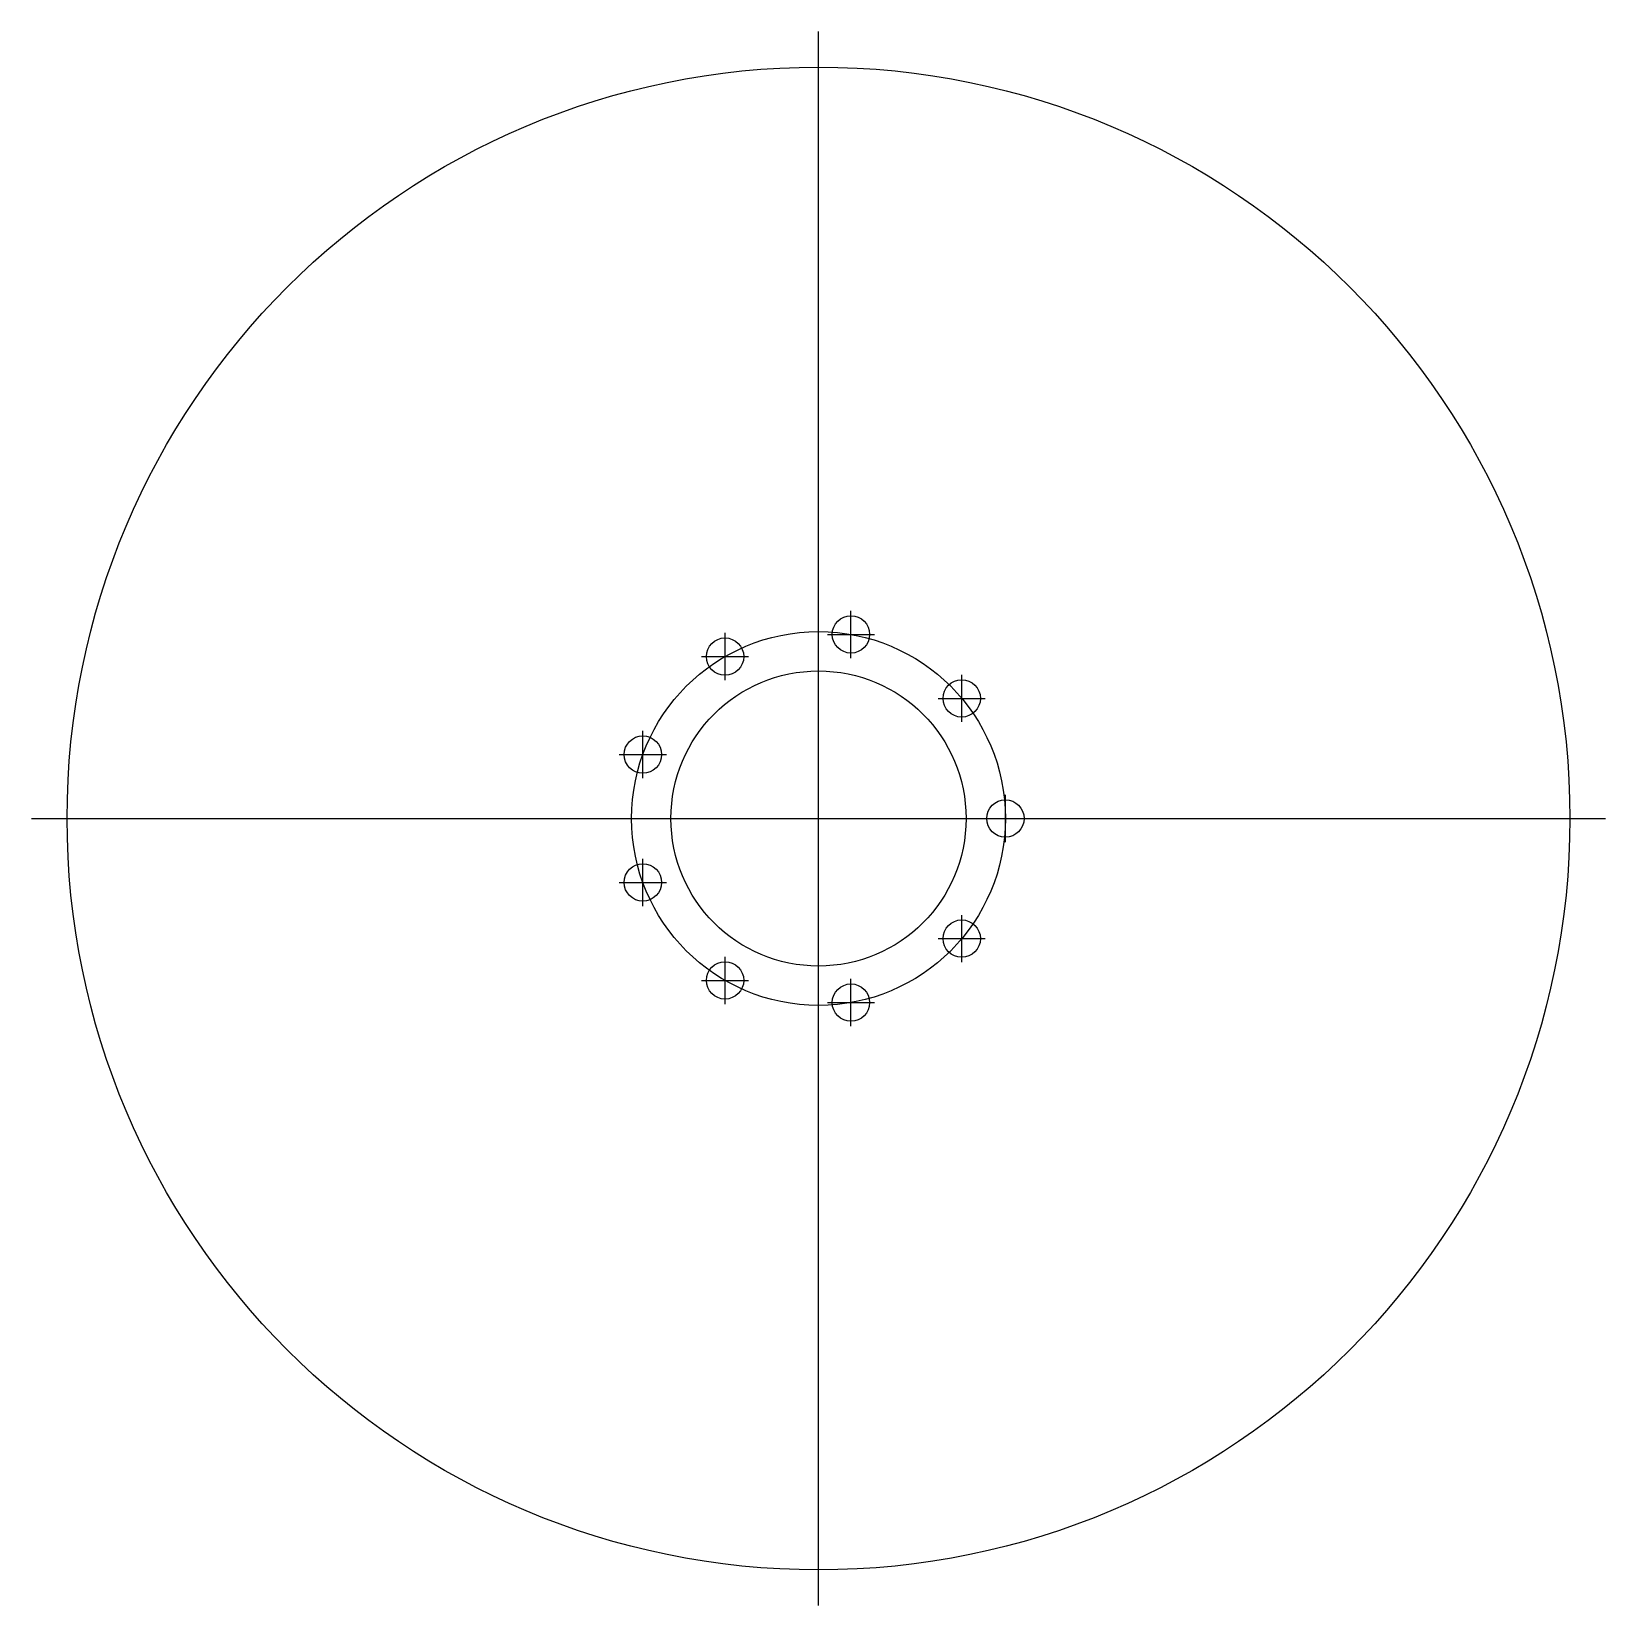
# Model space of a CAD drawing. Header units: millimetres. Extents: x -200 to 200, y -200 to 200.
import ezdxf

# ---------------------------------------------------------------- set-up
doc = ezdxf.new("R2010")
doc.units = ezdxf.units.MM
for name, color, linetype in [('AXIS', 1, 'Continuous'), ('CONTOUR', 7, 'Continuous'), ('HOLES', 4, 'Continuous')]:
    doc.layers.add(name, color=color, linetype=linetype)

msp = doc.modelspace()

# ---------------------------------------------------------------- linework, layer by layer
at = {"layer": 'AXIS'}
for p, q in [((0, -200), (0, 200)), ((8.25, 40.78), (8.25, 52.78)), ((-23.75, 35.14), (-23.75, 47.14)), ((2.25, 46.78), (14.25, 46.78)), ((-29.75, 41.14), (-17.75, 41.14)), ((36.39, 24.53), (36.39, 36.53)), ((30.39, 30.53), (42.39, 30.53)), ((-44.64, 10.25), (-44.64, 22.25)), ((-50.64, 16.25), (-38.64, 16.25)), ((47.5, -6), (47.5, 6)), ((-200, 0), (200, 0)), ((41.5, 0), (53.5, 0)), ((-44.64, -22.25), (-44.64, -10.25)), ((-50.64, -16.25), (-38.64, -16.25)), ((36.39, -36.53), (36.39, -24.53)), ((30.39, -30.53), (42.39, -30.53)), ((-23.75, -47.14), (-23.75, -35.14)), ((-29.75, -41.14), (-17.75, -41.14)), ((8.25, -52.78), (8.25, -40.78)), ((2.25, -46.78), (14.25, -46.78))]:
    msp.add_line(p, q, dxfattribs=at)
msp.add_circle((0, 0), 47.5, dxfattribs=at)
at = {"layer": 'CONTOUR'}
msp.add_circle((0, 0), 190.95, dxfattribs=at)
at = {"layer": 'HOLES'}
for centre, radius in [((8.25, 46.78), 4.75), ((-23.75, 41.14), 4.75), ((0, 0), 37.5), ((36.39, 30.53), 4.75), ((-44.64, 16.25), 4.75), ((47.5, 0), 4.75), ((-44.64, -16.25), 4.75), ((36.39, -30.53), 4.75), ((-23.75, -41.14), 4.75), ((8.25, -46.78), 4.75)]:
    msp.add_circle(centre, radius, dxfattribs=at)

doc.saveas('drawing.dxf')
